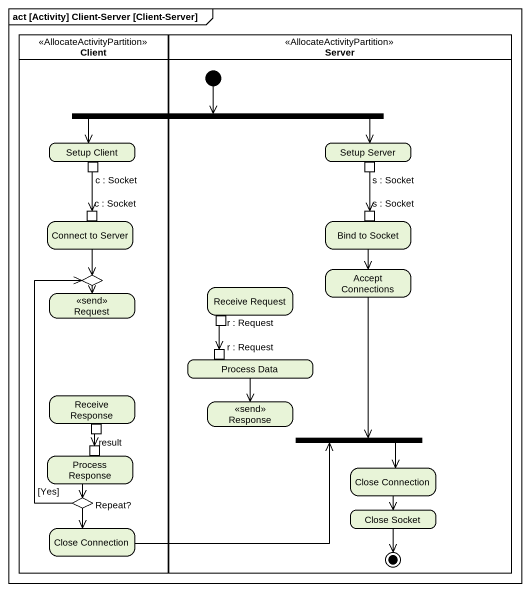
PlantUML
@startuml
mainframe act [Activity] Client-Server [Client-Server]
hide empty description
state Client <<AllocateActivityPartition>> {
  state "Setup Client" as Setup_Client {
    state "c : Socket" as c_Socket <<outputPin>>
  }
  state "Connect to Server" as Connect_to_Server {
    state "c : Socket" as c_Socket_2 <<inputPin>>
  }
  state choice1 <<choice>>
  state Request <<send>>
  state "Receive Response" as Receive_Response {
    state result <<outputPin>>
  }
  state "Process Response" as Process_Response {
    state pin1 <<inputPin>>
  }
  state "Repeat?" as Repeat_ <<choice>>
  state "Close Connection" as Close_Connection_2
}
state Server <<AllocateActivityPartition>> {
  state initial1 <<start>>
  state "Setup Server" as Setup_Server {
    state "s : Socket" as s_Socket <<outputPin>>
  }
  state "Bind to Socket" as Bind_to_Socket {
    state "s : Socket" as s_Socket_2 <<inputPin>>
  }
  state "Receive Request" as Receive_Request {
    state "r : Request" as r_Request <<outputPin>>
  }
  state "Accept Connections" as Accept_Connections
  state "Process Data" as Process_Data {
    state "r : Request" as r_Request_2 <<inputPin>>
  }
  state Response <<send>>
  state fork2 <<join>>
  state "Close Connection" as Close_Connection
  state "Close Socket" as Close_Socket
  Close_Socket --> [*]
}
state fork1 <<fork>>
initial1 --> fork1
fork1 -left-> Setup_Client
fork1 -right-> Setup_Server
c_Socket --> c_Socket_2
s_Socket --> s_Socket_2
Connect_to_Server --> choice1
Bind_to_Socket --> Accept_Connections
choice1 --> Request
Accept_Connections --> fork2
r_Request --> r_Request_2
Process_Data --> Response
result --> pin1
fork2 --> Close_Connection
Process_Response --> Repeat_
Close_Connection --> Close_Socket
Repeat_ -up-> choice1 : [Yes]
Repeat_ --> Close_Connection_2
Close_Connection_2 -right-> fork2
@enduml
